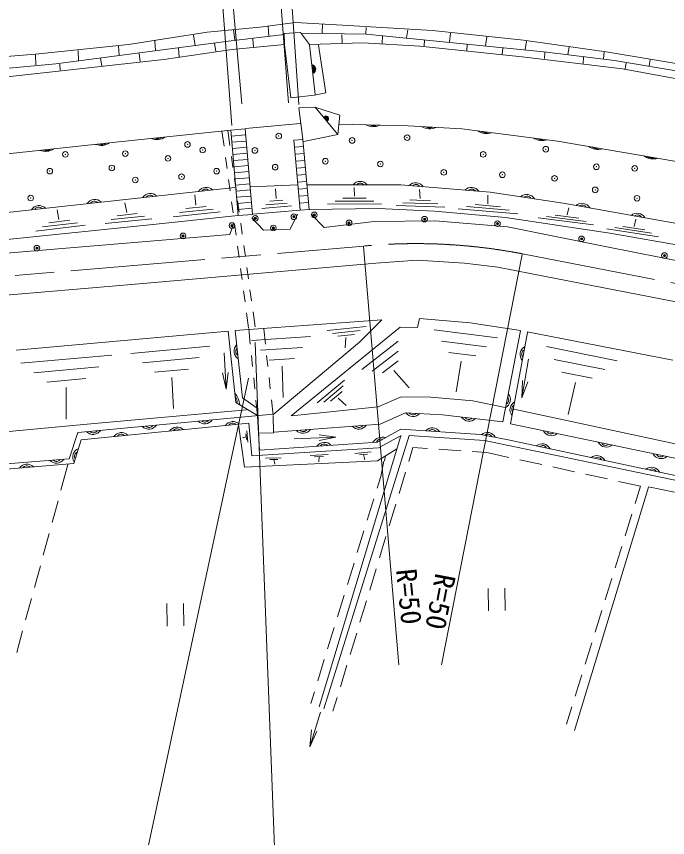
# Model space of a CAD drawing. Units: millimetres, scale not verified. Extents: x 40000 to 680000, y 20000 to 380000.
# Drawn here: x 284561 to 342675, y 245786 to 319023 of the extents above; entities that cross this region are included whole.
import ezdxf
from ezdxf.enums import TextEntityAlignment as Align

# ---------------------------------------------------------------- set-up
doc = ezdxf.new("R2010")
doc.units = ezdxf.units.MM
doc.header["$LTSCALE"] = 1000
doc.header["$PDMODE"] = 32
doc.header["$PDSIZE"] = 500
doc.linetypes.add('CHAIN', pattern=[18.5, 12, -1.5, 3.5, -1.5])
for name, color, linetype, lineweight in [('M-BGD', 7, 'Continuous', 13), ('M-BMK', 2, 'CHAIN', 13), ('M-BMK-SRVR', 3, 'Continuous', 13), ('M-STR-HTXT', 7, 'Continuous', 13)]:
    doc.layers.add(name, color=color, linetype=linetype, lineweight=lineweight)
doc.styles.add('ＭＳ ゴシック', font='')
doc.styles.get('ＭＳ ゴシック').set_extended_font_data('MS Gothic')

# ---------------------------------------------------------------- blocks, each defined once
blk = doc.blocks.new('田')
at = {"color": 7, "linetype": 'Continuous', "lineweight": 13}
for p, q in [((-0.75, 1), (-0.75, -1)), ((0.75, -1), (0.75, 1))]:
    blk.add_line(p, q, dxfattribs=at)

msp = doc.modelspace()

# ---------------------------------------------------------------- linework, layer by layer
at = {"layer": 'M-BGD'}
for p, q in [((306285, 318063), (301586, 317617)), ((309475, 318475), (306285, 318063)), ((307022, 318127), (307096, 317295)), ((313660, 318235), (309475, 318475)), ((311869, 318293), (311848, 317566)), ((321687, 317754), (313660, 318235)), ((315768, 318040), (315737, 317492)), ((301586, 317617), (294554, 316519)), ((300367, 317363), (300504, 316436)), ((303479, 316815), (308458, 317420)), ((303947, 317840), (304042, 316939)), ((308445, 317488), (309909, 317580)), ((308474, 316522), (308445, 317488)), ((309909, 317580), (310732, 316505)), ((309988, 317526), (315785, 317455)), ((313608, 317408), (313640, 316671)), ((315785, 317455), (331897, 315837)), ((317244, 317261), (317191, 316618)), ((319499, 317819), (319362, 317124)), ((329816, 316897), (321687, 317754)), ((323314, 317535), (323198, 316744)), ((326539, 317208), (326433, 316407)), ((294554, 316519), (286253, 315662)), ((288088, 314797), (303479, 316815)), ((293665, 316394), (293717, 315582)), ((296910, 316836), (296974, 315972)), ((302240, 316607), (302359, 315920)), ((303809, 316065), (308474, 316522)), ((305665, 317037), (305718, 316289)), ((308489, 316499), (309059, 311763)), ((310719, 316483), (311224, 312056)), ((310732, 316505), (315471, 316662)), ((312168, 312219), (311517, 316451)), ((315471, 316662), (320559, 316382)), ((320985, 316902), (320964, 316407)), ((324789, 316502), (324747, 315996)), ((337191, 315868), (329816, 316897)), ((330069, 316829), (329953, 316080)), ((286253, 315662), (261950, 313570)), ((290076, 315988), (290092, 315071)), ((295519, 315709), (295614, 314971)), ((297718, 315180), (303809, 316065)), ((299018, 316183), (299092, 315403)), ((320559, 316382), (329690, 315433)), ((327961, 316186), (327919, 315659)), ((331723, 315817), (331681, 315269)), ((331897, 315837), (337925, 315090)), ((333905, 316281), (333778, 315638)), ((337024, 315859), (336950, 315237)), ((345115, 314530), (337191, 315868)), ((283213, 313578), (297718, 315180)), ((286251, 315609), (286283, 314708)), ((292063, 315266), (292189, 314613)), ((329690, 315433), (338642, 314352)), ((335180, 315385), (335127, 314805)), ((337925, 315090), (349129, 313223)), ((341134, 315142), (341039, 314626)), ((251677, 311516), (288088, 314797)), ((288448, 314755), (288464, 314218)), ((338642, 314352), (349023, 312423)), ((338974, 314868), (338900, 314352)), ((311158, 311991), (312168, 312219)), ((309059, 311763), (311158, 311991)), ((309780, 310857), (311221, 310931)), ((310119, 308069), (309780, 310857)), ((311221, 310931), (313247, 308489)), ((313418, 310226), (311295, 310901)), ((313242, 308498), (313418, 310226)), ((304996, 309018), (309882, 309488)), ((319529, 309251), (313336, 309421)), ((324318, 308990), (319529, 309251)), ((303688, 308872), (294273, 307891)), ((302907, 308779), (303088, 307442)), ((303608, 307518), (303424, 308836)), ((305016, 308455), (303736, 308343)), ((313247, 308489), (310193, 307882)), ((332840, 307911), (324318, 308990)), ((294273, 307891), (275707, 305899)), ((305064, 307910), (303783, 307798)), ((347724, 305350), (332840, 307911)), ((305111, 307364), (303831, 307253)), ((310170, 307435), (309369, 307360)), ((303222, 306452), (303356, 305461)), ((303885, 305538), (303747, 306528)), ((305159, 306819), (303878, 306707)), ((305207, 306274), (303926, 306162)), ((310228, 306810), (309427, 306735)), ((310287, 306185), (309485, 306111)), ((305254, 305729), (303974, 305617)), ((310345, 305560), (309544, 305486)), ((305302, 305184), (304021, 305072)), ((310403, 304935), (309602, 304861)), ((303491, 304470), (303625, 303479)), ((304161, 303557), (304023, 304547)), ((305349, 304639), (304069, 304527)), ((305397, 304094), (304116, 303982)), ((305470, 303833), (309637, 304006)), ((310461, 304310), (309660, 304236)), ((310538, 304017), (318873, 304001)), ((318873, 304001), (326833, 303342)), ((269128, 299945), (304057, 303768)), ((305445, 303548), (304164, 303437)), ((307744, 302785), (307682, 303658)), ((310519, 303686), (309718, 303611)), ((314727, 302983), (314713, 303769)), ((320588, 302797), (320549, 303594)), ((326833, 303342), (333351, 302365)), ((300566, 302187), (300470, 303105)), ((303759, 302488), (303893, 301497)), ((305492, 303003), (304212, 302892)), ((304438, 301576), (304299, 302566)), ((308326, 302639), (307188, 302544)), ((310577, 303061), (309776, 302986)), ((316458, 302558), (313012, 302534)), ((315764, 302815), (313697, 302801)), ((321528, 302587), (319665, 302653)), ((326634, 302323), (326631, 303091)), ((288355, 300919), (288195, 301783)), ((294413, 301535), (294242, 302400)), ((302125, 301832), (299114, 301523)), ((301491, 302076), (299684, 301891)), ((305540, 302458), (304259, 302346)), ((305587, 301913), (304307, 301801)), ((305664, 301393), (309896, 301751)), ((309126, 302120), (306471, 301899)), ((308726, 302380), (306829, 302222)), ((310635, 302436), (309834, 302361)), ((310709, 301805), (316884, 301892)), ((317152, 302301), (312328, 302268)), ((316884, 301892), (321864, 301642)), ((322797, 302012), (318448, 302167)), ((322163, 302299), (319056, 302410)), ((329298, 301408), (323976, 301873)), ((328537, 301730), (324735, 302062)), ((327775, 302053), (325494, 302252)), ((333351, 302365), (352121, 298990)), ((333722, 301315), (333876, 301966)), ((296001, 301209), (293014, 300901)), ((295347, 301436), (293555, 301251)), ((297030, 300487), (304318, 301256)), ((302759, 301587), (298543, 301156)), ((305567, 301056), (306611, 299966)), ((309005, 300060), (309646, 301388)), ((310855, 301388), (312017, 300203)), ((321864, 301642), (328212, 301104)), ((328212, 301104), (337508, 299694)), ((336049, 300421), (331119, 301052)), ((335396, 300728), (331875, 301179)), ((334744, 301036), (332631, 301306)), ((283737, 299115), (297030, 300487)), ((290688, 300416), (286306, 299885)), ((290009, 300628), (286879, 300249)), ((289329, 300841), (287451, 300613)), ((296656, 300983), (292473, 300551)), ((303599, 299586), (303955, 300582)), ((304028, 300506), (304162, 299515)), ((304714, 299595), (304576, 300586)), ((312017, 300203), (316492, 300730)), ((316492, 300730), (321934, 300784)), ((321934, 300784), (328389, 300250)), ((340638, 300002), (338668, 300300)), ((339685, 300296), (339829, 300947)), ((259764, 295929), (303599, 299586)), ((306611, 299966), (309005, 300060)), ((328389, 300250), (337405, 298436)), ((341856, 299369), (337258, 300066)), ((337508, 299694), (347781, 297882)), ((341247, 299685), (337963, 300183)), ((304296, 298524), (304430, 297533)), ((304991, 297614), (304852, 298605)), ((337405, 298436), (360203, 293946)), ((294143, 295041), (316628, 297029)), ((305267, 295634), (305129, 296624)), ((316628, 297029), (320333, 297286)), ((320333, 297286), (324552, 297029)), ((324552, 297029), (327536, 296669)), ((327536, 296669), (330572, 296051)), ((304565, 296542), (304699, 295551)), ((330572, 296051), (369200, 288565)), ((227615, 289536), (294143, 295041)), ((304833, 294560), (304967, 293569)), ((305543, 293653), (305405, 294643)), ((305101, 292578), (305282, 291242)), ((305866, 291345), (305682, 292662)), ((304074, 290998), (317179, 291962)), ((317179, 291962), (315167, 289973)), ((320343, 291290), (320541, 292082)), ((320541, 292082), (325053, 291694)), ((325053, 291694), (329551, 291008)), ((284530, 289253), (303449, 290952)), ((303452, 290960), (304136, 284592)), ((304749, 284994), (304071, 290984)), ((305292, 291200), (305436, 289782)), ((306785, 289790), (306640, 291151)), ((309067, 283415), (318809, 291304)), ((312286, 291012), (315771, 291361)), ((312762, 290758), (315252, 291007)), ((318809, 291304), (320343, 291290)), ((321854, 291061), (327481, 290364)), ((329540, 290992), (327978, 282870)), ((328669, 282679), (330159, 290846)), ((330145, 290886), (343129, 288370)), ((305553, 290134), (310806, 290482)), ((313239, 290503), (314733, 290653)), ((313972, 290375), (313908, 289463)), ((315398, 287534), (318634, 290048)), ((322507, 290051), (326526, 289553)), ((294766, 288971), (301824, 289605)), ((306338, 289255), (310090, 289504)), ((315167, 289973), (307459, 283485)), ((331866, 289577), (338190, 288299)), ((284960, 288088), (293076, 288810)), ((295826, 288137), (300868, 288590)), ((303282, 285788), (303103, 289027)), ((305537, 288787), (305638, 287792)), ((306998, 287801), (306891, 288795)), ((316319, 287383), (318631, 289179)), ((323159, 289041), (325571, 288743)), ((307123, 288377), (309375, 288526)), ((308272, 287832), (308376, 285048)), ((317240, 287233), (318627, 288311)), ((324264, 288285), (323811, 285553)), ((330261, 288462), (329676, 285020)), ((332554, 288436), (337071, 287523)), ((286114, 287250), (291912, 287766)), ((296886, 287303), (299911, 287575)), ((303277, 285766), (302947, 287250)), ((303277, 285766), (303446, 287277)), ((318240, 287432), (319616, 285904)), ((333242, 287295), (335953, 286747)), ((287268, 286412), (290747, 286721)), ((298434, 286823), (298590, 284050)), ((305739, 286797), (305840, 285803)), ((307210, 285812), (307104, 286807)), ((311414, 284560), (313829, 286577)), ((329673, 285017), (329713, 286537)), ((329673, 285017), (330204, 286441)), ((334454, 286382), (333808, 283507)), ((289004, 285938), (288988, 283114)), ((312002, 284627), (313727, 286067)), ((305972, 284141), (304749, 284994)), ((312590, 284694), (313625, 285558)), ((313269, 284978), (313997, 284314)), ((318912, 285106), (316854, 284214)), ((321554, 285072), (318912, 285106)), ((325293, 284729), (321554, 285072)), ((304136, 284592), (306065, 283444)), ((305940, 284808), (306084, 283390)), ((307462, 283456), (307316, 284818)), ((316854, 284214), (309105, 283406)), ((328174, 284145), (325293, 284729)), ((307461, 283560), (290032, 281910)), ((305090, 283937), (291190, 282695)), ((319286, 283676), (317015, 282651)), ((322582, 283493), (319286, 283676)), ((327978, 282870), (322582, 283493)), ((343919, 280784), (328963, 284008)), ((290348, 281258), (305309, 282732)), ((305570, 279844), (305309, 282732)), ((306077, 283376), (306257, 280348)), ((307513, 281888), (307480, 283397)), ((291190, 282695), (265320, 280272)), ((304395, 282642), (304914, 278810)), ((305118, 282072), (305219, 281066)), ((317015, 282651), (307567, 281955)), ((316781, 281066), (318880, 282214)), ((318880, 282214), (325985, 281750)), ((382532, 271418), (328669, 282679)), ((290032, 281910), (289263, 279566)), ((289680, 279158), (290348, 281258)), ((305059, 281534), (304730, 281430)), ((305034, 281786), (305084, 281283)), ((306189, 281867), (307513, 281888)), ((309348, 281355), (313076, 281501)), ((313079, 281501), (311572, 281701)), ((313079, 281501), (311589, 281201)), ((311593, 257445), (318882, 281627)), ((319617, 281633), (312008, 257254)), ((318894, 281633), (316881, 280547)), ((326327, 281202), (319617, 281633)), ((325985, 281750), (328451, 281262)), ((328451, 281262), (352555, 276110)), ((316881, 280547), (305570, 279844)), ((306266, 280337), (316781, 281066)), ((319951, 280566), (319577, 279336)), ((321251, 280479), (319951, 280566)), ((362225, 273725), (326327, 281202)), ((310771, 279869), (312383, 279964)), ((311164, 279735), (311971, 279783)), ((314762, 280043), (316232, 280175)), ((315172, 279921), (315907, 279987)), ((315539, 279954), (315668, 279489)), ((316779, 279396), (318526, 280444)), ((317512, 279836), (317414, 279396)), ((324245, 280280), (322249, 280413)), ((326543, 280127), (325242, 280213)), ((328517, 279694), (326543, 280127)), ((265291, 277041), (289680, 279158)), ((289263, 279566), (265897, 277735)), ((289160, 279052), (288538, 276771)), ((304914, 278810), (316779, 279396)), ((306796, 279617), (308200, 279654)), ((307179, 279493), (307880, 279512)), ((307530, 279503), (307624, 279104)), ((311568, 279759), (311539, 279285)), ((317078, 277999), (317338, 279349)), ((331448, 279053), (329494, 279481)), ((319286, 278379), (318705, 276465)), ((334378, 278411), (332424, 278839)), ((316755, 276952), (317078, 277999)), ((337309, 277770), (335355, 278197)), ((334361, 255330), (340979, 277048)), ((340260, 277124), (338286, 277556)), ((339779, 275577), (340260, 277124)), ((343293, 276589), (340984, 277054)), ((288275, 275806), (287749, 273877)), ((315871, 274086), (316460, 275997)), ((318414, 275508), (317833, 273594)), ((338889, 272712), (339483, 274622)), ((287485, 272912), (286959, 270983)), ((314986, 271219), (315576, 273130)), ((317542, 272638), (316961, 270724)), ((337999, 269847), (338592, 271757)), ((314102, 268352), (314692, 270263)), ((286696, 270018), (286170, 268088)), ((316671, 269767), (316089, 267853)), ((337108, 266983), (337702, 268892)), ((313218, 265485), (313807, 267397)), ((285907, 267123), (285381, 265194)), ((315799, 266897), (315217, 264983)), ((336218, 264118), (336811, 266028)), ((312333, 262619), (312923, 264530)), ((285118, 264229), (284592, 262300)), ((314927, 264026), (314346, 262112)), ((335328, 261253), (335921, 263163)), ((311449, 259752), (312039, 261663)), ((314055, 261156), (313474, 259242)), ((334437, 258388), (335031, 260298)), ((310832, 257750), (311154, 258797)), ((313183, 258285), (312809, 257054)), ((333660, 255887), (334140, 257433)), ((311700, 256964), (310748, 253887)), ((310760, 253880), (310900, 255394)), ((310760, 253880), (311384, 255267))]:
    msp.add_line(p, q, dxfattribs=at)
for points in [[(304354, 301256), (305635, 301368), (304969, 309000), (303688, 308888)], [(309892, 301736), (310693, 301811), (310112, 308060), (309311, 307985)]]:
    msp.add_lwpolyline(points, close=True, dxfattribs=at)
for centre, radius in [((305881, 301012), 100), ((305881, 301012), 60), ((309319, 301154), 100), ((309319, 301154), 60), ((311145, 301320), 100), ((311145, 301320), 60), ((320985, 300941), 100), ((303794, 300372), 100), ((303794, 300372), 60), ((314251, 300609), 100), ((314251, 300609), 60), ((320985, 300941), 60), ((327493, 300538), 100), ((327493, 300538), 60), ((299431, 299447), 100), ((307493, 300159), 100), ((307493, 300159), 60), ((299431, 299447), 60), ((334998, 299186), 100), ((334998, 299186), 60), ((286390, 298356), 100), ((286390, 298356), 60), ((342396, 297693), 100), ((342396, 297693), 60)]:
    msp.add_circle(centre, radius, dxfattribs=at)
for centre, radius, start, end in [((310859, 314316), 416, 292.20783, 79.91575), ((310882, 314319), 332, 292.20783, 79.91575), ((310905, 314321), 249, 292.20783, 79.91575), ((310928, 314324), 166, 292.20783, 79.91575), ((310951, 314326), 83.1, 292.20783, 79.91575), ((312177, 309903), 242, 293.61175, 141.03929), ((312168, 309896), 194, 293.61175, 141.03929), ((312158, 309889), 146, 293.61175, 141.03929), ((312149, 309882), 97, 293.61175, 141.03929), ((312140, 309875), 48.5, 293.61175, 141.03929), ((316412, 310564), 1377, 241.4361, 295.41904), ((316395, 309951), 688, 241.4361, 295.41904), ((321441, 310376), 1377, 239.89154, 293.87448), ((321407, 309763), 688, 239.89154, 293.87448), ((326507, 309950), 1377, 235.79278, 289.77571), ((326430, 309341), 688, 235.79278, 289.77571), ((292123, 308895), 1377, 249.13179, 303.11472), ((292189, 308285), 688, 249.13179, 303.11472), ((297100, 309419), 1377, 248.95633, 302.93927), ((297163, 308809), 688, 248.95633, 302.93927), ((331468, 309322), 1377, 235.79278, 289.77571), ((331391, 308713), 688, 235.79278, 289.77571), ((287152, 308361), 1377, 249.13179, 303.11472), ((287217, 307751), 688, 249.13179, 303.11472), ((336459, 308533), 1377, 233.24676, 287.22969), ((336355, 307929), 688, 233.24676, 287.22969), ((341387, 307686), 1377, 233.24676, 287.22969), ((341283, 307081), 688, 233.24676, 287.22969), ((315237, 303507), 801, 38.60611, 141.17013), ((315238, 303758), 400, 38.60611, 141.17013), ((320192, 303389), 801, 33.98344, 136.54746), ((320213, 303639), 400, 33.98344, 136.54746), ((296518, 302439), 801, 44.96338, 147.5274), ((301488, 302983), 801, 44.96338, 147.5274), ((301461, 303232), 400, 44.96338, 147.5274), ((325175, 302976), 801, 33.98344, 136.54746), ((325196, 303226), 400, 33.98344, 136.54746), ((291548, 301895), 801, 44.96338, 147.5274), ((291521, 302144), 400, 44.96338, 147.5274), ((296491, 302688), 400, 44.96338, 147.5274), ((330099, 302346), 801, 30.19772, 132.76174), ((330136, 302593), 400, 30.19772, 132.76174), ((286577, 301351), 801, 44.96338, 147.5274), ((286550, 301600), 400, 44.96338, 147.5274), ((335021, 301556), 801, 28.52304, 131.08706), ((335065, 301802), 400, 28.52304, 131.08706), ((339942, 300671), 801, 28.52304, 131.08706), ((339987, 300917), 400, 28.52304, 131.08706), ((304781, 289168), 801, 135.17777, 237.74179), ((304532, 289140), 400, 135.17777, 237.74179), ((330308, 288874), 801, 118.383, 220.94702), ((330062, 288919), 400, 118.383, 220.94702), ((302694, 284215), 1810, 5.13911, 41.61119), ((303694, 284702), 560, 342.81451, 46.24392), ((327847, 284842), 801, 297.8282, 40.39223), ((328093, 284795), 400, 297.8282, 40.39223), ((329411, 283955), 801, 118.383, 220.94702), ((329165, 284000), 400, 118.383, 220.94702), ((319957, 284141), 801, 215.53816, 318.10218), ((319943, 283890), 400, 215.53816, 318.10218), ((301361, 283486), 801, 224.12418, 326.6882), ((301384, 283236), 400, 224.12418, 326.6882), ((303881, 282088), 801, 44.34659, 146.91062), ((303857, 282337), 400, 44.34659, 146.91062), ((324967, 283722), 801, 212.13604, 314.70007), ((324938, 283473), 400, 212.13604, 314.70007), ((291405, 282543), 801, 224.12418, 326.6882), ((291429, 282294), 400, 224.12418, 326.6882), ((296383, 283014), 801, 224.12418, 326.6882), ((296406, 282765), 400, 224.12418, 326.6882), ((298905, 281598), 801, 44.34659, 146.91062), ((298881, 281847), 400, 44.34659, 146.91062), ((310132, 282646), 801, 222.92984, 325.49387), ((310151, 282396), 400, 222.92984, 325.49387), ((315119, 283013), 801, 222.92984, 325.49387), ((315137, 282764), 400, 222.92984, 325.49387), ((321667, 281530), 801, 34.98233, 137.54635), ((321683, 281780), 400, 34.98233, 137.54635), ((332307, 282430), 801, 206.90887, 309.47289), ((332255, 282185), 400, 206.90887, 309.47289), ((293929, 281107), 801, 44.34659, 146.91062), ((293905, 281357), 400, 44.34659, 146.91062), ((317257, 280433), 1070, 75.77082, 145.58258), ((317123, 280854), 483, 75.24162, 154.73797), ((326579, 281121), 801, 27.51719, 130.08121), ((326628, 281367), 400, 27.51719, 130.08121), ((312045, 280235), 801, 42.68803, 145.25206), ((312027, 280485), 400, 42.68803, 145.25206), ((331467, 280105), 801, 26.65395, 129.21797), ((331519, 280350), 400, 26.65395, 129.21797), ((337201, 281407), 801, 206.90887, 309.47289), ((337150, 281162), 400, 206.90887, 309.47289), ((290386, 279724), 801, 111.0862, 213.65022), ((290147, 279800), 400, 111.0862, 213.65022), ((336357, 279060), 801, 26.65395, 129.21797), ((342095, 280384), 801, 206.90887, 309.47289), ((342044, 280139), 400, 206.90887, 309.47289), ((285492, 278292), 801, 43.67962, 146.24364), ((288121, 279979), 801, 223.19909, 325.76312), ((288140, 279730), 400, 223.19909, 325.76312), ((336409, 279305), 400, 26.65395, 129.21797), ((285471, 278541), 400, 43.67962, 146.24364), ((341246, 278015), 801, 26.65395, 129.21797), ((341299, 278260), 400, 26.65395, 129.21797)]:
    msp.add_arc(centre, radius, start, end, dxfattribs=at)
for p in [(307976, 308352), (319428, 308210), (299831, 307605), (314520, 307961), (288930, 306716), (294283, 306787), (301183, 307107), (305842, 307072), (326222, 306716), (331805, 307178), (298088, 306360), (312137, 306111), (287543, 305222), (293074, 305507), (302428, 305222), (307656, 305578), (317045, 305862), (336322, 305614), (339737, 305471), (295172, 304440), (299298, 304724), (322700, 305116), (327929, 304902), (332588, 304582), (336216, 303551), (285836, 302822), (339950, 302804), (305881, 301012), (309319, 301154), (311145, 301320), (320985, 300941), (303794, 300372), (307493, 300159), (314251, 300609), (327493, 300538), (299431, 299447), (334998, 299186), (286390, 298356), (342396, 297693)]:
    msp.add_point(p, dxfattribs=at)
at = {"layer": 'M-BMK'}
for p, q in [((270987, 294779), (315578, 298545)), ((329724, 297850), (368275, 290388))]:
    msp.add_line(p, q, dxfattribs=at)
msp.add_arc((320197, 248431), 50330, 79.12244, 95.22461, dxfattribs=at)
at = {"layer": 'M-BMK-SRVR'}
for p, q in [((315544, 298503), (318680, 261186)), ((322503, 261186), (329687, 297798))]:
    msp.add_line(p, q, dxfattribs=at)
at = {"layer": 'M-STR-HTXT'}
for p, q in [((302511, 335488), (304671, 311240)), ((308833, 311320), (306992, 336048)), ((308450, 330311), (309775, 311160)), ((303773, 309302), (302271, 329566)), ((305865, 289948), (307866, 237586)), ((305278, 286748), (294635, 237092))]:
    msp.add_line(p, q, dxfattribs=at)
msp.add_open_spline([(544709, 329967), (537614, 327673), (530663, 324872), (523423, 323084), (511852, 320227), (500058, 318097), (488192, 316983), (478980, 316117), (469687, 316267), (460438, 316544), (445827, 316982), (431277, 318641), (416710, 319863), (403806, 320947), (390891, 321955), (378024, 323422), (368596, 324497), (359245, 326196), (349816, 327263), (343189, 328013), (336549, 328700), (329889, 329064), (322791, 329451), (315675, 329333), (308567, 329468)], degree=3, knots=[0, 0, 0, 0, 1, 1, 1, 2, 2, 2, 3, 3, 3, 4, 4, 4, 5, 5, 5, 6, 6, 6, 7, 7, 7, 8, 8, 8, 8], dxfattribs=at)

# ---------------------------------------------------------------- block references
at = {"layer": 'M-BGD', "xscale": 1000, "yscale": 1000, "rotation": 0.65231}
for p in [(327423, 267021), (298747, 265661)]:
    msp.add_blockref('田', p, dxfattribs=at)

# ---------------------------------------------------------------- texts
at = {"layer": 'M-BMK-SRVR', "style": 'ＭＳ ゴシック'}
for rotation, p in [(275.826, (317887, 269617)), (259.186, (321440, 269548))]:
    msp.add_text('R=50', height=1833, rotation=rotation, dxfattribs=at).set_placement(p, align=Align.BOTTOM_LEFT)

doc.saveas('drawing.dxf')
